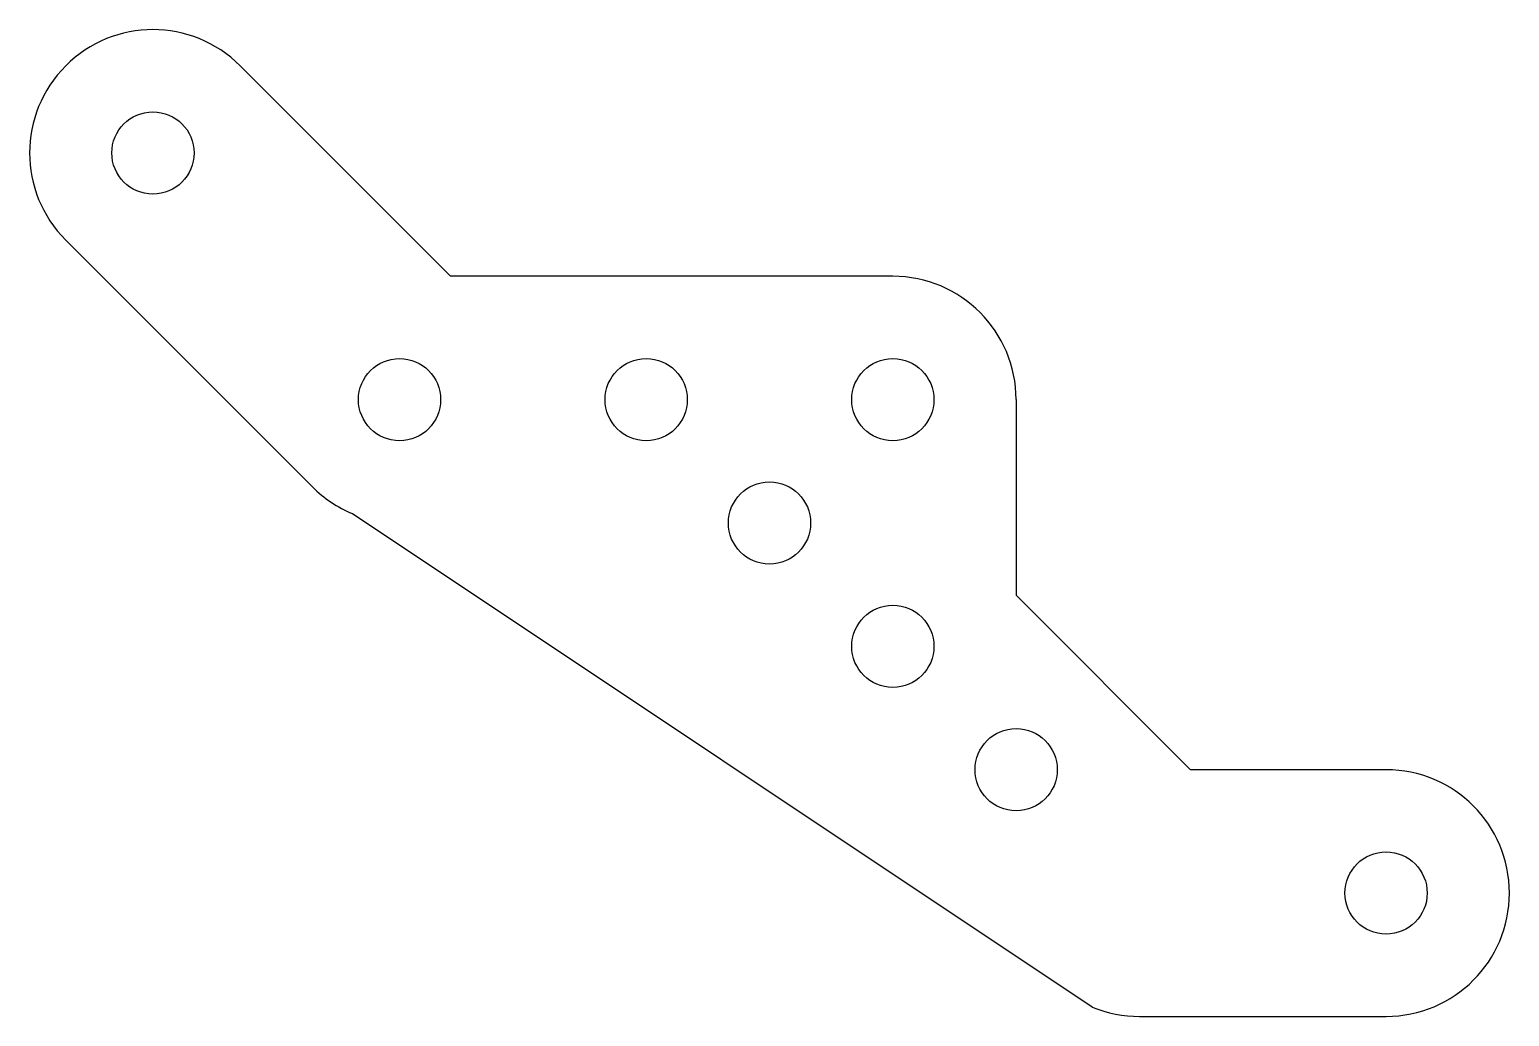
# Model space of a CAD drawing. Header units: millimetres. Extents: x 409.8 to 463.8, y 168.2 to 204.2.
import ezdxf

# ---------------------------------------------------------------- set-up
doc = ezdxf.new("R2010")
doc.units = ezdxf.units.MM
doc.layers.add('Default', color=7, linetype='Continuous')

msp = doc.modelspace()

# ---------------------------------------------------------------- linework, layer by layer
at = {"layer": 'Default', "color": 7, "linetype": 'Continuous'}
for p, q in [((425.142, 195.234), (417.46, 202.916)), ((411.096, 196.552), (420.096, 187.552)), ((441.278, 195.234), (425.142, 195.234)), ((445.778, 190.734), (445.778, 183.598)), ((421.556, 186.577), (448.556, 168.577)), ((452.142, 177.234), (445.778, 183.598)), ((459.278, 177.234), (452.142, 177.234)), ((450.278, 168.234), (459.278, 168.234))]:
    msp.add_line(p, q, dxfattribs=at)
for centre in [(414.278, 199.734), (423.278, 190.734), (423.278, 190.734), (432.278, 190.734), (432.278, 190.734), (441.278, 190.734), (436.778, 186.234), (441.278, 181.734), (445.778, 177.234), (459.278, 172.734)]:
    msp.add_circle(centre, 1.5, dxfattribs=at)
for centre, start, end in [((414.278, 199.734), 45, 225), ((441.278, 190.734), 0, 90), ((423.278, 190.734), 225, 247.5), ((459.278, 172.734), 270, 90), ((450.278, 172.734), 225, 225.1199), ((450.278, 172.734), 247.5, 270)]:
    msp.add_arc(centre, 4.5, start, end, dxfattribs=at)

doc.saveas('drawing.dxf')
